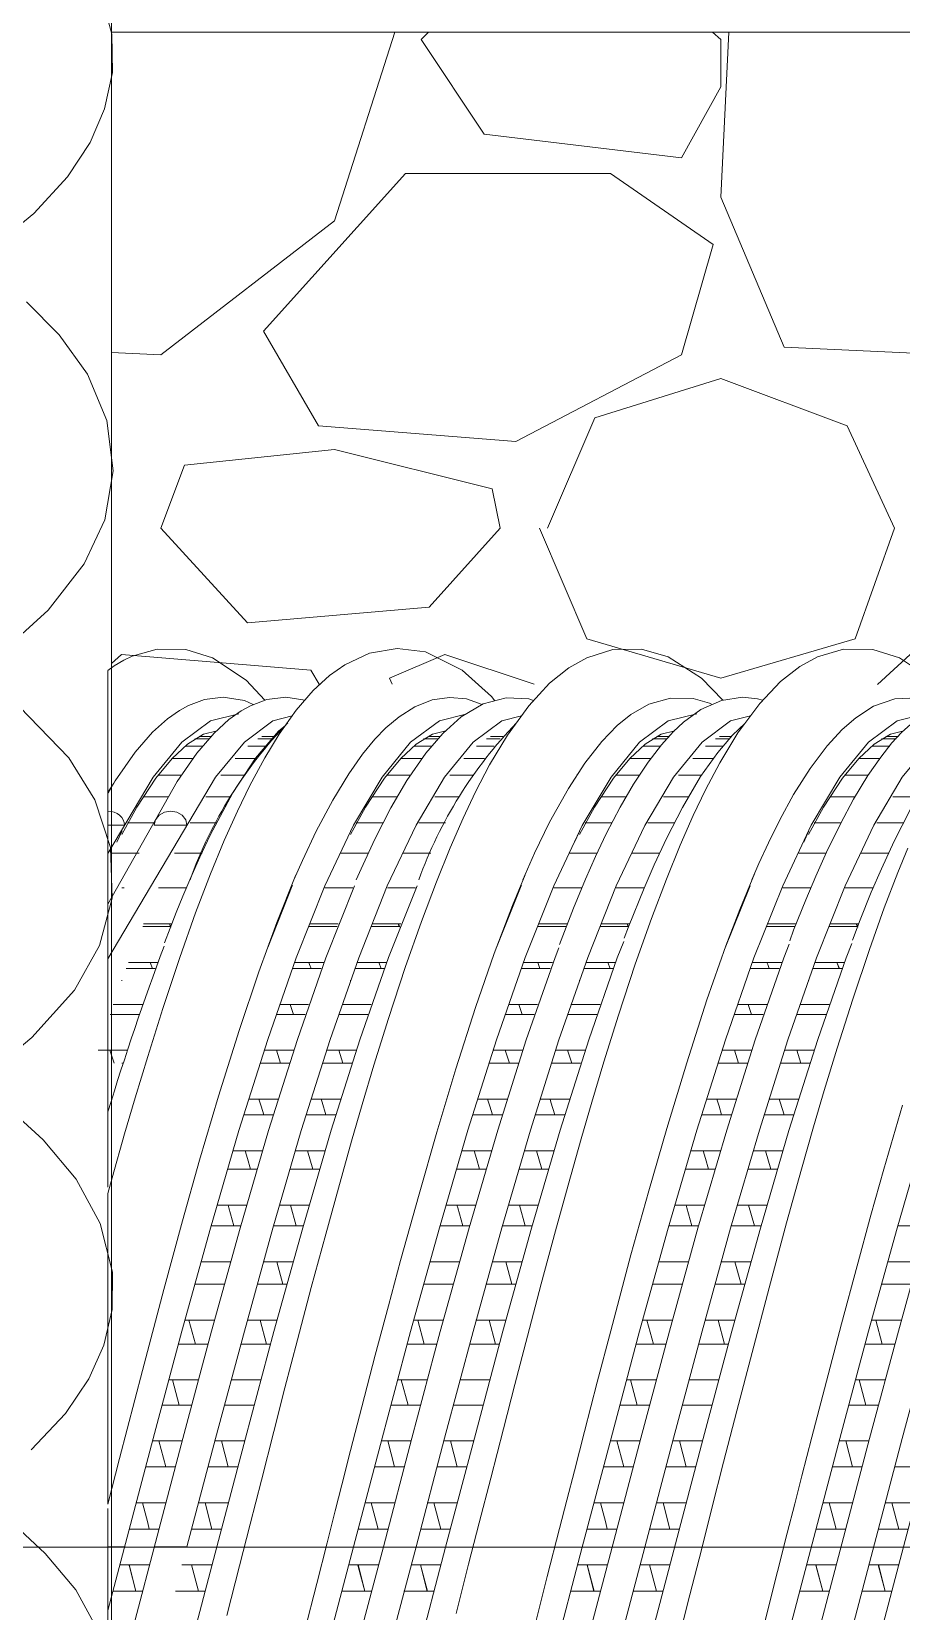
# Model space of a CAD drawing. Header units: millimetres. Extents: x 4229 to 8429, y -1187 to 1783.
# Drawn here: x 7662.2 to 7716.8, y 1074.9 to 1174.1 of the extents above; entities that cross this region are included whole.
import ezdxf

# ---------------------------------------------------------------- set-up
doc = ezdxf.new("R2010")
doc.units = ezdxf.units.MM

msp = doc.modelspace()

# ---------------------------------------------------------------- linework, layer by layer
at = {"lineweight": 5}
for p, q in [((7667.222, 1205.49), (7667.222, 907.547)), ((7666.425, 1176.948), (7667.257, 1173.901)), ((7667.222, 1174.031), (7855, 1174.031)), ((7667.257, 1173.901), (7667.283, 1171.501)), ((7681.212, 1162.185), (7685.003, 1174.031)), ((7687.119, 1174.031), (7686.657, 1173.569)), ((7686.657, 1173.569), (7690.617, 1167.629)), ((7705.466, 1173.569), (7704.938, 1174.031)), ((7705.959, 1174.031), (7705.466, 1163.67)), ((7705.466, 1170.599), (7705.466, 1173.569)), ((7667.283, 1171.501), (7666.793, 1169.212)), ((7702.991, 1166.144), (7705.466, 1170.599)), ((7666.793, 1169.212), (7665.882, 1167.102)), ((7690.617, 1167.629), (7702.991, 1166.144)), ((7665.882, 1167.102), (7664.465, 1164.95)), ((7664.465, 1164.95), (7662.365, 1162.655)), ((7676.758, 1155.255), (7685.667, 1165.154)), ((7685.667, 1165.154), (7698.536, 1165.154)), ((7698.536, 1165.154), (7704.971, 1160.7)), ((7705.466, 1163.67), (7709.425, 1154.265)), ((7662.365, 1162.655), (7659.428, 1160.233)), ((7670.323, 1153.77), (7681.212, 1162.185)), ((7704.971, 1160.7), (7702.991, 1153.77)), ((7661.903, 1157.11), (7663.954, 1155.037)), ((7663.954, 1155.037), (7665.721, 1152.558)), ((7680.223, 1149.316), (7676.758, 1155.255)), ((7667.222, 1153.918), (7670.323, 1153.77)), ((7702.991, 1153.77), (7692.597, 1148.326)), ((7709.425, 1154.265), (7719.82, 1153.77)), ((7665.721, 1152.558), (7666.944, 1149.65)), ((7697.546, 1149.811), (7705.466, 1152.285)), ((7705.466, 1152.285), (7713.385, 1149.316)), ((7666.944, 1149.65), (7667.336, 1146.482)), ((7694.577, 1142.881), (7697.546, 1149.811)), ((7692.597, 1148.326), (7680.222, 1149.316)), ((7713.385, 1149.316), (7716.355, 1142.881)), ((7681.212, 1147.831), (7671.808, 1146.841)), ((7691.112, 1145.356), (7681.212, 1147.831)), ((7670.323, 1142.881), (7671.808, 1146.841)), ((7667.336, 1146.482), (7666.806, 1143.406)), ((7691.607, 1142.881), (7691.112, 1145.356)), ((7666.806, 1143.406), (7665.52, 1140.648)), ((7675.768, 1136.941), (7670.323, 1142.881)), ((7691.607, 1142.881), (7687.152, 1137.931)), ((7694.082, 1142.881), (7697.051, 1135.952)), ((7713.88, 1135.951), (7716.355, 1142.881)), ((7665.52, 1140.648), (7663.253, 1137.737)), ((7663.253, 1137.737), (7660.67, 1135.371)), ((7687.152, 1137.931), (7675.768, 1136.941)), ((7697.051, 1135.951), (7705.466, 1133.477)), ((7705.466, 1133.477), (7713.88, 1135.951)), ((7667.848, 1134.962), (7667.222, 1134.39)), ((7679.728, 1133.972), (7667.848, 1134.962)), ((7688.142, 1134.962), (7684.677, 1133.477)), ((7693.755, 1133.09), (7688.142, 1134.962)), ((7717.345, 1134.962), (7715.291, 1133.086)), ((7667.003, 1133.93), (7667.003, 1126.3)), ((7680.264, 1133.093), (7679.728, 1133.972)), ((7684.677, 1133.477), (7684.831, 1133.092)), ((7661.466, 1131.67), (7664.548, 1128.462)), ((7673.52, 1129.808), (7672.722, 1129.808)), ((7677.421, 1129.808), (7676.657, 1129.808)), ((7687.838, 1129.808), (7687.127, 1129.808)), ((7691.773, 1129.808), (7691.01, 1129.808)), ((7702.233, 1129.808), (7701.435, 1129.808)), ((7706.133, 1129.808), (7705.37, 1129.808)), ((7716.608, 1129.808), (7715.81, 1129.808)), ((7672.969, 1129.196), (7671.849, 1129.196)), ((7673.373, 1129.655), (7672.459, 1129.655)), ((7676.886, 1129.196), (7675.778, 1129.196)), ((7677.268, 1129.655), (7676.412, 1129.655)), ((7687.321, 1129.196), (7686.201, 1129.196)), ((7687.725, 1129.655), (7686.811, 1129.655)), ((7691.238, 1129.196), (7690.13, 1129.196)), ((7691.62, 1129.655), (7690.764, 1129.655)), ((7701.681, 1129.196), (7700.561, 1129.196)), ((7702.085, 1129.655), (7701.171, 1129.655)), ((7705.598, 1129.196), (7704.49, 1129.196)), ((7705.98, 1129.655), (7705.124, 1129.655)), ((7716.056, 1129.196), (7714.936, 1129.196)), ((7716.46, 1129.655), (7715.546, 1129.655)), ((7664.548, 1128.462), (7666.189, 1125.837)), ((7672.368, 1128.433), (7671.044, 1128.433)), ((7676.287, 1128.433), (7674.983, 1128.433)), ((7686.724, 1128.433), (7685.384, 1128.433)), ((7690.639, 1128.433), (7689.335, 1128.433)), ((7701.084, 1128.433), (7699.744, 1128.433)), ((7704.999, 1128.433), (7703.696, 1128.433)), ((7715.455, 1128.433), (7714.132, 1128.433)), ((7667.701, 1127.373), (7667.698, 1127.373)), ((7667.874, 1127.619), (7667.874, 1127.626)), ((7671.627, 1127.373), (7670.161, 1127.373)), ((7675.553, 1127.373), (7674.097, 1127.373)), ((7682.053, 1127.373), (7682.05, 1127.373)), ((7682.226, 1127.619), (7682.226, 1127.626)), ((7685.979, 1127.373), (7684.514, 1127.373)), ((7689.905, 1127.373), (7688.449, 1127.373)), ((7696.413, 1127.373), (7696.411, 1127.373)), ((7696.586, 1127.619), (7696.586, 1127.626)), ((7700.339, 1127.373), (7698.874, 1127.373)), ((7704.266, 1127.373), (7702.81, 1127.373)), ((7710.788, 1127.373), (7710.786, 1127.373)), ((7710.961, 1127.619), (7710.961, 1127.626)), ((7714.714, 1127.373), (7713.249, 1127.373)), ((7666.189, 1125.837), (7667.17, 1122.847)), ((7667.003, 1101.522), (7667.003, 1126.273)), ((7670.786, 1126.021), (7669.219, 1126.021)), ((7674.717, 1126.021), (7673.152, 1126.021)), ((7685.155, 1126.021), (7683.59, 1126.021)), ((7689.069, 1126.021), (7687.504, 1126.021)), ((7699.515, 1126.021), (7697.95, 1126.021)), ((7703.429, 1126.021), (7701.865, 1126.021)), ((7713.873, 1126.021), (7712.307, 1126.021)), ((7717.804, 1126.021), (7716.24, 1126.021)), ((7667.003, 1124.235), (7668.047, 1124.235)), ((7667.874, 1123.849), (7667.566, 1123.185)), ((7667.874, 1123.89), (7667.874, 1123.849)), ((7669.903, 1124.385), (7668.232, 1124.385)), ((7669.914, 1124.235), (7671.966, 1124.235)), ((7673.832, 1124.385), (7672.162, 1124.385)), ((7682.226, 1123.849), (7681.919, 1123.185)), ((7682.226, 1123.89), (7682.226, 1123.849)), ((7684.255, 1124.385), (7682.584, 1124.385)), ((7688.184, 1124.385), (7686.514, 1124.385)), ((7696.586, 1123.849), (7696.279, 1123.185)), ((7696.586, 1123.89), (7696.586, 1123.849)), ((7698.615, 1124.385), (7696.944, 1124.385)), ((7702.544, 1124.385), (7700.874, 1124.385)), ((7710.961, 1123.849), (7710.654, 1123.185)), ((7710.961, 1123.89), (7710.961, 1123.849)), ((7712.99, 1124.385), (7711.319, 1124.385)), ((7716.915, 1124.385), (7715.245, 1124.385)), ((7667.17, 1122.847), (7667.263, 1119.671)), ((7668.972, 1122.476), (7667.261, 1122.476)), ((7672.91, 1122.476), (7671.175, 1122.476)), ((7679.408, 1122.476), (7679.404, 1122.476)), ((7683.324, 1122.476), (7681.613, 1122.476)), ((7687.263, 1122.476), (7685.527, 1122.476)), ((7693.768, 1122.476), (7693.765, 1122.476)), ((7697.684, 1122.476), (7695.974, 1122.476)), ((7701.6, 1122.476), (7699.89, 1122.476)), ((7708.143, 1122.476), (7708.14, 1122.476)), ((7712.059, 1122.476), (7710.349, 1122.476)), ((7715.998, 1122.476), (7714.262, 1122.476)), ((7668.027, 1120.306), (7667.874, 1120.306)), ((7671.955, 1120.306), (7670.188, 1120.306)), ((7678.554, 1120.427), (7677.102, 1116.766)), ((7682.368, 1120.306), (7680.612, 1120.306)), ((7686.307, 1120.306), (7684.54, 1120.306)), ((7696.728, 1120.306), (7694.972, 1120.306)), ((7700.64, 1120.306), (7698.89, 1120.306)), ((7707.293, 1120.439), (7705.694, 1116.443)), ((7711.103, 1120.306), (7709.347, 1120.306)), ((7715.042, 1120.306), (7713.265, 1120.306)), ((7667.263, 1119.671), (7666.477, 1116.688)), ((7670.972, 1117.888), (7669.189, 1117.888)), ((7669.231, 1118.049), (7671.009, 1118.049)), ((7670.935, 1117.864), (7670.861, 1118.049)), ((7670.957, 1117.849), (7670.879, 1118.049)), ((7681.386, 1117.888), (7679.603, 1117.888)), ((7679.667, 1118.049), (7681.45, 1118.049)), ((7685.324, 1117.888), (7683.541, 1117.888)), ((7683.606, 1118.049), (7685.388, 1118.049)), ((7685.287, 1117.864), (7685.214, 1118.049)), ((7685.309, 1117.849), (7685.231, 1118.049)), ((7695.746, 1117.888), (7693.963, 1117.888)), ((7694.027, 1118.049), (7695.81, 1118.049)), ((7699.684, 1117.888), (7697.901, 1117.888)), ((7697.966, 1118.049), (7699.748, 1118.049)), ((7699.647, 1117.864), (7699.574, 1118.049)), ((7699.669, 1117.849), (7699.591, 1118.049)), ((7710.121, 1117.888), (7708.338, 1117.888)), ((7708.402, 1118.049), (7710.185, 1118.049)), ((7714.059, 1117.888), (7712.276, 1117.888)), ((7712.319, 1118.049), (7714.096, 1118.049)), ((7714.022, 1117.864), (7713.949, 1118.049)), ((7714.044, 1117.849), (7713.966, 1118.049)), ((7666.477, 1116.688), (7664.914, 1113.891)), ((7669.967, 1115.236), (7668.153, 1115.236)), ((7668.296, 1115.631), (7670.106, 1115.631)), ((7669.655, 1115.631), (7669.801, 1115.236)), ((7669.656, 1115.631), (7669.805, 1115.236)), ((7680.389, 1115.236), (7678.588, 1115.236)), ((7678.736, 1115.631), (7680.535, 1115.631)), ((7684.328, 1115.236), (7682.527, 1115.236)), ((7682.648, 1115.631), (7684.458, 1115.631)), ((7684.007, 1115.631), (7684.153, 1115.236)), ((7684.008, 1115.631), (7684.157, 1115.236)), ((7694.749, 1115.236), (7692.948, 1115.236)), ((7693.096, 1115.631), (7694.896, 1115.631)), ((7698.679, 1115.236), (7696.866, 1115.236)), ((7697.008, 1115.631), (7698.819, 1115.631)), ((7698.367, 1115.631), (7698.514, 1115.236)), ((7698.369, 1115.631), (7698.517, 1115.236)), ((7709.125, 1115.236), (7707.323, 1115.236)), ((7707.471, 1115.631), (7709.271, 1115.631)), ((7713.054, 1115.236), (7711.241, 1115.236)), ((7711.383, 1115.631), (7713.194, 1115.631)), ((7712.742, 1115.631), (7712.889, 1115.236)), ((7712.744, 1115.631), (7712.892, 1115.236)), ((7664.914, 1113.891), (7662.24, 1110.903)), ((7667.874, 1114.505), (7667.874, 1114.473)), ((7682.226, 1114.505), (7682.226, 1114.473)), ((7696.586, 1114.505), (7696.586, 1114.473)), ((7710.961, 1114.505), (7710.961, 1114.473)), ((7667.342, 1112.979), (7669.171, 1112.979)), ((7677.785, 1112.979), (7679.599, 1112.979)), ((7678.434, 1112.979), (7678.643, 1112.367)), ((7681.694, 1112.979), (7683.523, 1112.979)), ((7692.145, 1112.979), (7693.959, 1112.979)), ((7692.794, 1112.979), (7693.003, 1112.367)), ((7696.054, 1112.979), (7697.883, 1112.979)), ((7706.521, 1112.979), (7708.334, 1112.979)), ((7707.169, 1112.979), (7707.378, 1112.367)), ((7710.429, 1112.979), (7712.258, 1112.979)), ((7668.967, 1112.367), (7667.137, 1112.367)), ((7679.388, 1112.367), (7677.573, 1112.367)), ((7683.319, 1112.367), (7681.489, 1112.367)), ((7693.748, 1112.367), (7691.933, 1112.367)), ((7697.679, 1112.367), (7695.849, 1112.367)), ((7708.123, 1112.367), (7706.308, 1112.367)), ((7712.055, 1112.367), (7710.224, 1112.367)), ((7662.24, 1110.903), (7659.942, 1108.99)), ((7666.386, 1110.11), (7668.217, 1110.11)), ((7667.392, 1109.299), (7667.132, 1110.11)), ((7676.822, 1110.11), (7678.648, 1110.11)), ((7677.831, 1109.299), (7677.572, 1110.11)), ((7680.738, 1110.11), (7682.577, 1110.11)), ((7681.745, 1109.299), (7681.484, 1110.11)), ((7691.182, 1110.11), (7693.008, 1110.11)), ((7692.191, 1109.299), (7691.932, 1110.11)), ((7695.098, 1110.11), (7696.929, 1110.11)), ((7696.105, 1109.299), (7695.845, 1110.11)), ((7705.557, 1110.11), (7707.383, 1110.11)), ((7706.566, 1109.299), (7706.307, 1110.11)), ((7709.473, 1110.11), (7711.304, 1110.11)), ((7710.48, 1109.299), (7710.22, 1110.11)), ((7667.97, 1109.299), (7667.874, 1109.299)), ((7678.393, 1109.299), (7676.568, 1109.299)), ((7682.302, 1109.299), (7680.472, 1109.299)), ((7692.745, 1109.299), (7690.92, 1109.299)), ((7696.662, 1109.299), (7694.832, 1109.299)), ((7707.12, 1109.299), (7705.295, 1109.299)), ((7711.037, 1109.299), (7709.207, 1109.299)), ((7675.843, 1107.042), (7677.69, 1107.042)), ((7679.762, 1107.042), (7681.595, 1107.042)), ((7690.204, 1107.042), (7692.05, 1107.042)), ((7694.122, 1107.042), (7695.955, 1107.042)), ((7704.579, 1107.042), (7706.425, 1107.042)), ((7708.497, 1107.042), (7710.33, 1107.042)), ((7677.385, 1106.051), (7675.542, 1106.051)), ((7681.284, 1106.051), (7679.45, 1106.051)), ((7691.745, 1106.051), (7689.902, 1106.051)), ((7695.644, 1106.051), (7693.81, 1106.051)), ((7706.12, 1106.051), (7704.277, 1106.051)), ((7710.019, 1106.051), (7708.185, 1106.051)), ((7661.452, 1105.854), (7662.944, 1104.484)), ((7662.944, 1104.484), (7665.005, 1102.024)), ((7674.856, 1103.794), (7676.691, 1103.794)), ((7678.773, 1103.794), (7680.606, 1103.794)), ((7679.865, 1102.642), (7679.534, 1103.794)), ((7689.216, 1103.794), (7691.051, 1103.794)), ((7693.133, 1103.794), (7694.966, 1103.794)), ((7694.225, 1102.642), (7693.894, 1103.794)), ((7703.591, 1103.794), (7705.426, 1103.794)), ((7707.508, 1103.794), (7709.341, 1103.794)), ((7708.6, 1102.642), (7708.269, 1103.794)), ((7665.005, 1102.024), (7666.528, 1099.227)), ((7676.353, 1102.642), (7674.505, 1102.642)), ((7680.266, 1102.642), (7678.431, 1102.642)), ((7690.713, 1102.642), (7688.865, 1102.642)), ((7694.626, 1102.642), (7692.791, 1102.642)), ((7705.088, 1102.642), (7703.241, 1102.642)), ((7709.001, 1102.642), (7707.166, 1102.642)), ((7667.003, 1101.135), (7667.003, 1081.616)), ((7673.845, 1100.385), (7675.702, 1100.385)), ((7677.76, 1100.385), (7679.611, 1100.385)), ((7678.464, 1100.385), (7678.824, 1099.094)), ((7688.205, 1100.385), (7690.062, 1100.385)), ((7692.12, 1100.385), (7693.971, 1100.385)), ((7692.824, 1100.385), (7693.184, 1099.094)), ((7702.58, 1100.385), (7704.437, 1100.385)), ((7706.495, 1100.385), (7708.346, 1100.385)), ((7707.199, 1100.385), (7707.56, 1099.094)), ((7666.528, 1099.227), (7667.285, 1096.187)), ((7675.329, 1099.094), (7673.478, 1099.094)), ((7679.248, 1099.094), (7677.387, 1099.094)), ((7689.69, 1099.094), (7687.838, 1099.094)), ((7693.608, 1099.094), (7691.747, 1099.094)), ((7704.065, 1099.094), (7702.213, 1099.094)), ((7707.983, 1099.094), (7706.122, 1099.094)), ((7718.418, 1099.094), (7716.566, 1099.094)), ((7667.285, 1096.187), (7667.262, 1093.841)), ((7672.835, 1096.838), (7674.686, 1096.838)), ((7676.757, 1096.838), (7678.614, 1096.838)), ((7677.989, 1095.429), (7677.603, 1096.838)), ((7687.195, 1096.838), (7689.046, 1096.838)), ((7691.117, 1096.838), (7692.974, 1096.838)), ((7692.349, 1095.429), (7691.963, 1096.838)), ((7701.57, 1096.838), (7703.421, 1096.838)), ((7705.492, 1096.838), (7707.349, 1096.838)), ((7706.724, 1095.429), (7706.338, 1096.838)), ((7715.924, 1096.838), (7717.774, 1096.838)), ((7674.3, 1095.429), (7672.434, 1095.429)), ((7678.227, 1095.429), (7676.364, 1095.429)), ((7688.66, 1095.429), (7686.794, 1095.429)), ((7692.588, 1095.429), (7690.724, 1095.429)), ((7703.035, 1095.429), (7701.169, 1095.429)), ((7706.963, 1095.429), (7705.099, 1095.429)), ((7717.388, 1095.429), (7715.523, 1095.429)), ((7667.262, 1093.841), (7666.744, 1091.593)), ((7671.823, 1093.172), (7673.681, 1093.172)), ((7672.495, 1091.669), (7672.082, 1093.172)), ((7675.737, 1093.172), (7677.608, 1093.172)), ((7676.554, 1093.172), (7676.962, 1091.669)), ((7686.183, 1093.172), (7688.041, 1093.172)), ((7686.855, 1091.669), (7686.442, 1093.172)), ((7690.097, 1093.172), (7691.968, 1093.172)), ((7690.914, 1093.172), (7691.322, 1091.669)), ((7700.558, 1093.172), (7702.416, 1093.172)), ((7701.23, 1091.669), (7700.817, 1093.172)), ((7704.472, 1093.172), (7706.343, 1093.172)), ((7705.289, 1093.172), (7705.697, 1091.669)), ((7714.911, 1093.172), (7716.769, 1093.172)), ((7715.583, 1091.669), (7715.171, 1093.172)), ((7666.744, 1091.593), (7665.8, 1089.483)), ((7673.278, 1091.669), (7671.416, 1091.669)), ((7677.198, 1091.669), (7675.334, 1091.669)), ((7687.638, 1091.669), (7685.776, 1091.669)), ((7691.558, 1091.669), (7689.694, 1091.669)), ((7702.013, 1091.669), (7700.151, 1091.669)), ((7705.933, 1091.669), (7704.07, 1091.669)), ((7716.366, 1091.669), (7714.504, 1091.669)), ((7665.8, 1089.483), (7664.335, 1087.315)), ((7670.811, 1089.412), (7672.675, 1089.412)), ((7671.049, 1089.412), (7671.474, 1087.838)), ((7674.729, 1089.412), (7676.59, 1089.412)), ((7685.171, 1089.412), (7687.035, 1089.412)), ((7685.409, 1089.412), (7685.835, 1087.838)), ((7689.09, 1089.412), (7690.95, 1089.412)), ((7699.546, 1089.412), (7701.41, 1089.412)), ((7699.784, 1089.412), (7700.21, 1087.838)), ((7703.465, 1089.412), (7705.325, 1089.412)), ((7713.9, 1089.412), (7715.764, 1089.412)), ((7714.137, 1089.412), (7714.563, 1087.838)), ((7664.335, 1087.315), (7662.197, 1085.027)), ((7672.256, 1087.838), (7670.391, 1087.838)), ((7676.165, 1087.838), (7674.31, 1087.838)), ((7686.616, 1087.838), (7684.751, 1087.838)), ((7690.526, 1087.838), (7688.67, 1087.838)), ((7700.991, 1087.838), (7699.126, 1087.838)), ((7704.901, 1087.838), (7703.045, 1087.838)), ((7715.344, 1087.838), (7713.48, 1087.838)), ((7669.79, 1085.581), (7671.656, 1085.581)), ((7670.629, 1083.958), (7670.205, 1085.581)), ((7673.709, 1085.581), (7675.566, 1085.581)), ((7674.556, 1083.958), (7674.128, 1085.581)), ((7684.151, 1085.581), (7686.016, 1085.581)), ((7684.989, 1083.958), (7684.565, 1085.581)), ((7688.069, 1085.581), (7689.926, 1085.581)), ((7688.916, 1083.958), (7688.488, 1085.581)), ((7698.526, 1085.581), (7700.392, 1085.581)), ((7699.364, 1083.958), (7698.94, 1085.581)), ((7702.444, 1085.581), (7704.301, 1085.581)), ((7703.291, 1083.958), (7702.863, 1085.581)), ((7712.879, 1085.581), (7714.745, 1085.581)), ((7713.718, 1083.958), (7713.293, 1085.581)), ((7671.226, 1083.958), (7669.36, 1083.958)), ((7675.136, 1083.958), (7673.278, 1083.958)), ((7685.586, 1083.958), (7683.72, 1083.958)), ((7689.496, 1083.958), (7687.639, 1083.958)), ((7699.961, 1083.958), (7698.095, 1083.958)), ((7703.871, 1083.958), (7702.014, 1083.958)), ((7714.314, 1083.958), (7712.449, 1083.958)), ((7718.224, 1083.958), (7716.367, 1083.958)), ((7667.003, 1081.335), (7667.003, 1023.879)), ((7668.762, 1081.701), (7670.629, 1081.701)), ((7672.681, 1081.701), (7674.544, 1081.701)), ((7673.097, 1081.701), (7673.527, 1080.055)), ((7683.122, 1081.701), (7684.989, 1081.701)), ((7687.041, 1081.701), (7688.904, 1081.701)), ((7687.457, 1081.701), (7687.887, 1080.055)), ((7697.497, 1081.701), (7699.364, 1081.701)), ((7701.417, 1081.701), (7703.279, 1081.701)), ((7701.832, 1081.701), (7702.262, 1080.055)), ((7711.851, 1081.701), (7713.718, 1081.701)), ((7715.77, 1081.701), (7717.633, 1081.701)), ((7716.186, 1081.701), (7716.616, 1080.055)), ((7661.487, 1080.003), (7663.073, 1078.527)), ((7670.195, 1080.055), (7668.328, 1080.055)), ((7674.114, 1080.055), (7672.246, 1080.055)), ((7684.555, 1080.055), (7682.688, 1080.055)), ((7688.474, 1080.055), (7686.606, 1080.055)), ((7698.93, 1080.055), (7697.063, 1080.055)), ((7702.849, 1080.055), (7700.981, 1080.055)), ((7713.283, 1080.055), (7711.417, 1080.055)), ((7717.202, 1080.055), (7715.335, 1080.055)), ((7663.073, 1078.527), (7664.991, 1076.236)), ((7667.003, 1078.926), (7668.047, 1078.926)), ((7667.85, 1078.244), (7667.85, 1078.25)), ((7669.914, 1078.926), (7671.966, 1078.926)), ((7682.211, 1078.244), (7682.211, 1078.25)), ((7696.586, 1078.244), (7696.586, 1078.25)), ((7710.939, 1078.244), (7710.939, 1078.25)), ((7667.749, 1077.798), (7669.617, 1077.798)), ((7668.765, 1076.151), (7668.335, 1077.798)), ((7671.652, 1077.798), (7673.527, 1077.798)), ((7672.681, 1076.151), (7672.246, 1077.798)), ((7672.684, 1076.151), (7672.254, 1077.798)), ((7682.109, 1077.798), (7683.977, 1077.798)), ((7683.125, 1076.151), (7682.695, 1077.798)), ((7686.028, 1077.798), (7687.895, 1077.798)), ((7687.041, 1076.151), (7686.606, 1077.798)), ((7687.044, 1076.151), (7686.614, 1077.798)), ((7696.485, 1077.798), (7698.352, 1077.798)), ((7697.5, 1076.151), (7697.071, 1077.798)), ((7700.388, 1077.798), (7702.262, 1077.798)), ((7701.416, 1076.151), (7700.981, 1077.798)), ((7701.419, 1076.151), (7700.989, 1077.798)), ((7710.838, 1077.798), (7712.705, 1077.798)), ((7711.854, 1076.151), (7711.424, 1077.798)), ((7714.757, 1077.798), (7716.624, 1077.798)), ((7715.77, 1076.151), (7715.335, 1077.798)), ((7715.772, 1076.151), (7715.343, 1077.798)), ((7664.991, 1076.236), (7666.504, 1073.479)), ((7669.187, 1076.151), (7667.32, 1076.151)), ((7673.101, 1076.151), (7671.239, 1076.151)), ((7683.547, 1076.151), (7681.68, 1076.151)), ((7687.459, 1076.151), (7685.58, 1076.151)), ((7697.922, 1076.151), (7696.055, 1076.151)), ((7701.834, 1076.151), (7699.955, 1076.151)), ((7712.276, 1076.151), (7710.409, 1076.151)), ((7716.189, 1076.151), (7714.327, 1076.151))]:
    msp.add_line(p, q, dxfattribs=at)
at = {"lineweight": 5, "ltscale": 10}
msp.add_line((7659.236, 1078.916), (7905.4, 1078.916), dxfattribs=at)
at = {"lineweight": 5, "flags": 128}
for points in [[(7676.849, 1132.082), (7675.669, 1133.353), (7673.566, 1134.754), (7671.886, 1135.271), (7670.088, 1135.287), (7668.522, 1134.846), (7668.003, 1134.601), (7667.392, 1134.244), (7666.99, 1133.954)], [(7691.289, 1132.053), (7691.072, 1132.316), (7689.232, 1133.986), (7686.919, 1135.123), (7685.149, 1135.346), (7683.417, 1135.042), (7681.872, 1134.318), (7680.909, 1133.634), (7679.889, 1132.697), (7678.817, 1131.46), (7677.755, 1129.96), (7676.849, 1128.465), (7675.915, 1126.732), (7675.125, 1125.113), (7674.301, 1123.276), (7673.435, 1121.181), (7672.508, 1118.748), (7671.519, 1115.937), (7670.458, 1112.741), (7669.506, 1109.725), (7668.72, 1107.134), (7668.055, 1104.864), (7667.269, 1102.094), (7667.004, 1101.125)], [(7705.58, 1132.084), (7704.253, 1133.465), (7702.157, 1134.814), (7700.483, 1135.292), (7698.676, 1135.265), (7697.051, 1134.76), (7695.924, 1134.125), (7694.714, 1133.151), (7693.417, 1131.744), (7692.075, 1129.889), (7690.954, 1128.023), (7690.067, 1126.337), (7689.285, 1124.693), (7688.471, 1122.823), (7687.616, 1120.691), (7686.679, 1118.197), (7685.66, 1115.301), (7684.602, 1112.096), (7683.692, 1109.176), (7682.955, 1106.698), (7682.296, 1104.407), (7681.466, 1101.46), (7680.666, 1098.565), (7679.76, 1095.217), (7678.892, 1091.938), (7678.106, 1088.918), (7677.406, 1086.178), (7676.632, 1083.127), (7675.926, 1080.353), (7675.258, 1077.743), (7674.456, 1074.619)], [(7718.738, 1133.368), (7716.663, 1134.749), (7714.99, 1135.268), (7713.162, 1135.285), (7711.52, 1134.808), (7710.412, 1134.201), (7709.208, 1133.263), (7707.897, 1131.891), (7706.531, 1130.048), (7705.391, 1128.167), (7704.498, 1126.465), (7703.728, 1124.843), (7702.911, 1122.988), (7702.042, 1120.864), (7701.1, 1118.386), (7700.087, 1115.517), (7699.04, 1112.322), (7698.127, 1109.376), (7697.369, 1106.848), (7696.699, 1104.556), (7695.869, 1101.638), (7695.076, 1098.775), (7694.181, 1095.453), (7693.323, 1092.171), (7692.536, 1089.131), (7691.819, 1086.352), (7691.022, 1083.252), (7690.302, 1080.447), (7689.635, 1077.838), (7688.847, 1074.751)], [(7679.357, 1132.083), (7678.159, 1132.27), (7676.965, 1132.125), (7675.946, 1131.746), (7675.357, 1131.416), (7674.6, 1130.872), (7673.675, 1130.025), (7672.59, 1128.77), (7671.357, 1126.993), (7667.003, 1119.281)], [(7676.119, 1131.811), (7675.573, 1132.063), (7674.237, 1132.27), (7673.054, 1132.127), (7672.064, 1131.764), (7671.487, 1131.447), (7670.734, 1130.915), (7669.807, 1130.076), (7668.711, 1128.821), (7667.461, 1127.029), (7667.022, 1126.253)], [(7690.476, 1131.811), (7689.499, 1132.173), (7688.429, 1132.268), (7687.353, 1132.107), (7686.266, 1131.682), (7685.269, 1131.054), (7684.44, 1130.353), (7683.746, 1129.638), (7682.983, 1128.711), (7682.11, 1127.464), (7681.114, 1125.818), (7680.08, 1123.871), (7679.204, 1122.034), (7678.666, 1120.811)], [(7693.712, 1132.064), (7693.419, 1132.172), (7691.991, 1132.243), (7690.547, 1131.853), (7689.166, 1131.038), (7688.009, 1130.008), (7686.95, 1128.774), (7685.762, 1127.044), (7684.761, 1125.33), (7683.746, 1123.357), (7682.886, 1121.508), (7682.585, 1120.809)], [(7704.922, 1131.815), (7704.748, 1131.904), (7703.723, 1132.201), (7702.302, 1132.227), (7700.945, 1131.838), (7699.81, 1131.189), (7698.952, 1130.492), (7697.997, 1129.499), (7696.928, 1128.128), (7695.892, 1126.541), (7694.718, 1124.433), (7693.773, 1122.496), (7693.035, 1120.808)], [(7708.081, 1132.084), (7707.755, 1132.18), (7706.823, 1132.27), (7705.506, 1132.073), (7704.205, 1131.498), (7703.12, 1130.714), (7702.47, 1130.102), (7701.731, 1129.282), (7700.899, 1128.2), (7699.982, 1126.821), (7699.14, 1125.377), (7698.268, 1123.702), (7697.592, 1122.278), (7696.967, 1120.86), (7696.214, 1119.033), (7695.328, 1116.751)], [(7719.265, 1131.815), (7718.834, 1132.007), (7717.794, 1132.242), (7716.371, 1132.179), (7715.035, 1131.707), (7713.918, 1130.992), (7713.075, 1130.259), (7712.12, 1129.222), (7711.055, 1127.805), (7710.026, 1126.167), (7709.163, 1124.584), (7708.45, 1123.139), (7707.849, 1121.841), (7707.405, 1120.82)], [(7722.436, 1132.076), (7721.325, 1132.269), (7720.057, 1132.126), (7718.845, 1131.65), (7717.747, 1130.922), (7716.796, 1130.062), (7716.193, 1129.405), (7715.485, 1128.521), (7714.675, 1127.358), (7713.778, 1125.876), (7712.956, 1124.336), (7712.096, 1122.559), (7711.417, 1121.048), (7710.786, 1119.558), (7710.022, 1117.645), (7709.776, 1116.988)], [(7675.223, 1131.244), (7675.22, 1131.244), (7673.433, 1130.797), (7671.645, 1129.464), (7669.834, 1127.258), (7667.003, 1122.469)], [(7689.462, 1131.212), (7687.802, 1130.798), (7685.992, 1129.459), (7684.204, 1127.262), (7682.417, 1124.24), (7680.606, 1120.427), (7678.818, 1115.921), (7677.031, 1110.783), (7675.22, 1105.077), (7673.433, 1098.947), (7671.645, 1092.477), (7669.834, 1085.745), (7667.003, 1074.943)], [(7678.562, 1131.1), (7677.351, 1130.797), (7675.564, 1129.464), (7673.753, 1127.258), (7667.003, 1115.842)], [(7703.957, 1131.244), (7702.149, 1130.795), (7700.361, 1129.462), (7698.574, 1127.266), (7696.763, 1124.23), (7694.975, 1120.433), (7693.188, 1115.928), (7691.377, 1110.768), (7689.59, 1105.085), (7687.802, 1098.957), (7685.992, 1092.458), (7684.204, 1085.755), (7682.417, 1078.936), (7680.606, 1072.087), (7678.818, 1065.385), (7677.031, 1058.914), (7675.22, 1052.758), (7673.433, 1047.077), (7671.645, 1041.938), (7669.834, 1037.413), (7669.763, 1037.261)], [(7692.956, 1131.106), (7691.721, 1130.798), (7689.91, 1129.459), (7688.123, 1127.262), (7686.335, 1124.24), (7684.525, 1120.427), (7682.737, 1115.921), (7680.95, 1110.783), (7679.139, 1105.077), (7677.351, 1098.947), (7675.564, 1092.477), (7673.753, 1085.745), (7671.966, 1078.926)], [(7707.314, 1131.105), (7706.067, 1130.795), (7704.28, 1129.462), (7702.492, 1127.266), (7700.682, 1124.23), (7698.894, 1120.433), (7697.107, 1115.928), (7695.296, 1110.768), (7693.508, 1105.085), (7691.721, 1098.957), (7689.91, 1092.458), (7688.123, 1085.755), (7686.335, 1078.936), (7684.525, 1072.087), (7682.737, 1065.385), (7680.95, 1058.914), (7679.139, 1052.758), (7677.351, 1047.077), (7675.564, 1041.938), (7673.753, 1037.413), (7673.679, 1037.255)], [(7718.308, 1131.244), (7718.306, 1131.244), (7716.518, 1130.797), (7714.731, 1129.464), (7712.92, 1127.258), (7711.133, 1124.235), (7709.345, 1120.439), (7707.534, 1115.914), (7705.747, 1110.775), (7703.959, 1105.094), (7702.149, 1098.938), (7700.361, 1092.467), (7698.574, 1085.765), (7696.763, 1078.916), (7694.975, 1072.097), (7693.188, 1065.395), (7691.377, 1058.896), (7689.59, 1052.767), (7687.802, 1047.085), (7685.992, 1041.925), (7684.204, 1037.419)], [(7721.677, 1131.107), (7720.437, 1130.797), (7718.649, 1129.464), (7716.839, 1127.258), (7715.051, 1124.235), (7713.264, 1120.439), (7711.453, 1115.914), (7709.666, 1110.775), (7707.878, 1105.094), (7706.067, 1098.938), (7704.28, 1092.467), (7702.492, 1085.765), (7700.682, 1078.916), (7698.894, 1072.097), (7697.107, 1065.395), (7695.296, 1058.896), (7693.508, 1052.767), (7691.721, 1047.085), (7689.91, 1041.925), (7688.123, 1037.419), (7688.115, 1037.402)], [(7732.556, 1131.214), (7730.888, 1130.798), (7729.077, 1129.459), (7727.29, 1127.262), (7725.502, 1124.24), (7723.691, 1120.427), (7721.904, 1115.921), (7720.116, 1110.783), (7718.306, 1105.077), (7716.518, 1098.947), (7714.731, 1092.477), (7712.92, 1085.745), (7709.345, 1072.107), (7707.534, 1065.376), (7705.747, 1058.905), (7703.959, 1052.775), (7702.149, 1047.069), (7700.361, 1041.932), (7698.574, 1037.425), (7698.562, 1037.402)], [(7736.029, 1131.103), (7734.807, 1130.798), (7732.996, 1129.459), (7731.208, 1127.262), (7729.421, 1124.24), (7727.61, 1120.427), (7725.823, 1115.921), (7724.035, 1110.783), (7722.225, 1105.077), (7720.437, 1098.947), (7718.649, 1092.477), (7716.839, 1085.745), (7713.264, 1072.107), (7711.453, 1065.376), (7709.666, 1058.905), (7707.878, 1052.775), (7706.067, 1047.069), (7704.28, 1041.932), (7702.492, 1037.425), (7702.429, 1037.292)], [(7667.874, 1123.654), (7668.814, 1125.38), (7670.01, 1127.188), (7671.03, 1128.432), (7671.999, 1129.336), (7673.007, 1129.95), (7673.851, 1130.177)], [(7678.143, 1130.509), (7677.702, 1130.146), (7676.264, 1128.449), (7674.852, 1126.273), (7673.429, 1123.616), (7672.775, 1122.242), (7672.2, 1120.956), (7671.706, 1119.79), (7671.291, 1118.768), (7670.905, 1117.784), (7670.555, 1116.853)], [(7682.226, 1123.654), (7683.166, 1125.38), (7684.362, 1127.188), (7685.383, 1128.432), (7686.351, 1129.336), (7687.359, 1129.95), (7688.203, 1130.177)], [(7696.586, 1123.654), (7697.526, 1125.38), (7698.722, 1127.188), (7699.743, 1128.432), (7700.711, 1129.336), (7701.719, 1129.95), (7702.563, 1130.177)], [(7706.979, 1130.653), (7706.187, 1129.89), (7705.26, 1128.806), (7704.191, 1127.295), (7703.043, 1125.349), (7702.07, 1123.441), (7701.283, 1121.747), (7700.651, 1120.295), (7699.659, 1117.853), (7699.401, 1117.157)], [(7710.961, 1123.654), (7711.901, 1125.38), (7713.097, 1127.188), (7714.118, 1128.432), (7715.086, 1129.336), (7716.094, 1129.95), (7716.938, 1130.177)], [(7721.348, 1130.651), (7721.051, 1130.4), (7720.333, 1129.667), (7719.478, 1128.623), (7718.472, 1127.152), (7717.334, 1125.202), (7716.334, 1123.245), (7715.526, 1121.503), (7714.892, 1120.033), (7714.195, 1118.311), (7713.711, 1117.029)], [(7667.007, 1126.304), (7667.023, 1126.333), (7667.383, 1126.891)], [(7667.003, 1125.123), (7667.206, 1125.109), (7667.401, 1125.06), (7667.582, 1124.979), (7667.74, 1124.869), (7667.87, 1124.734), (7667.967, 1124.579), (7668.027, 1124.41), (7668.047, 1124.235)], [(7669.914, 1124.235), (7669.992, 1124.575), (7670.214, 1124.863), (7670.547, 1125.056), (7670.94, 1125.123), (7671.332, 1125.056), (7671.665, 1124.863), (7671.888, 1124.575), (7671.966, 1124.235)], [(7717.187, 1122.808), (7716.56, 1121.28), (7715.709, 1119.061), (7714.773, 1116.428), (7713.734, 1113.329), (7712.754, 1110.252), (7711.938, 1107.576), (7711.271, 1105.313), (7710.509, 1102.647), (7709.582, 1099.277), (7708.485, 1095.187), (7707.413, 1091.131), (7706.459, 1087.468), (7705.628, 1084.241), (7704.894, 1081.36), (7704.237, 1078.757), (7703.519, 1075.916), (7702.628, 1072.438)], [(7667.009, 1081.623), (7667.733, 1084.472), (7669.172, 1090.014), (7670.518, 1095.088), (7671.687, 1099.404), (7672.752, 1103.205), (7673.939, 1107.22), (7675.24, 1111.361), (7676.473, 1115.029), (7677.599, 1118.139), (7678.803, 1121.122)], [(7679.332, 1073.629), (7680.106, 1076.643), (7680.759, 1079.194), (7681.271, 1081.198), (7681.688, 1082.833), (7682.233, 1084.975), (7682.935, 1087.728), (7683.778, 1090.977), (7684.599, 1094.074), (7685.368, 1096.916), (7686.523, 1101.079), (7687.635, 1104.968), (7688.823, 1108.938), (7690.069, 1112.806), (7691.247, 1116.19), (7692.388, 1119.208), (7693.173, 1121.123)], [(7693.612, 1073.312), (7694.569, 1077.073), (7695.339, 1080.085), (7695.796, 1081.868), (7696.268, 1083.702), (7696.906, 1086.177), (7697.707, 1089.27), (7698.55, 1092.507), (7699.818, 1097.27), (7700.934, 1101.287), (7702.069, 1105.207), (7703.32, 1109.332), (7704.587, 1113.282), (7705.77, 1116.66), (7706.643, 1118.951), (7707.57, 1121.198)], [(7686.401, 1120.437), (7686.399, 1120.433), (7684.612, 1115.928), (7682.801, 1110.768), (7681.014, 1105.085), (7679.226, 1098.957), (7677.415, 1092.458), (7675.628, 1085.755), (7673.84, 1078.936), (7672.03, 1072.087), (7670.242, 1065.385), (7668.634, 1059.544), (7667.003, 1053.947)], [(7682.476, 1120.433), (7682.473, 1120.427), (7680.685, 1115.921), (7678.898, 1110.783), (7677.087, 1105.077), (7675.3, 1098.947), (7673.512, 1092.477), (7671.701, 1085.745), (7667.003, 1067.821)], [(7678.591, 1120.475), (7678.572, 1120.433), (7677.036, 1116.562)], [(7692.943, 1120.475), (7692.924, 1120.433), (7691.388, 1116.562)], [(7725.559, 1120.427), (7723.771, 1115.921), (7721.984, 1110.783), (7720.173, 1105.077), (7718.385, 1098.947), (7716.598, 1092.477), (7714.787, 1085.745), (7711.212, 1072.107), (7709.401, 1065.376), (7707.614, 1058.905), (7705.826, 1052.775), (7704.016, 1047.069), (7702.228, 1041.932), (7700.441, 1037.425), (7698.63, 1033.612), (7696.842, 1030.59), (7695.055, 1028.393), (7693.244, 1027.054), (7692.05, 1026.756)], [(7699.371, 1116.946), (7698.958, 1115.914), (7697.171, 1110.775), (7695.383, 1105.094), (7693.573, 1098.938), (7691.785, 1092.467), (7689.998, 1085.765), (7688.187, 1078.916), (7686.399, 1072.097), (7684.612, 1065.395), (7682.801, 1058.896), (7681.014, 1052.767), (7679.226, 1047.085), (7677.415, 1041.925), (7675.628, 1037.419), (7673.84, 1033.622), (7672.03, 1030.587), (7670.242, 1028.391), (7668.634, 1027.15), (7667.003, 1026.625)], [(7695.298, 1116.539), (7695.055, 1115.928), (7693.244, 1110.768), (7691.457, 1105.085), (7689.669, 1098.957), (7687.859, 1092.458), (7686.071, 1085.755), (7684.284, 1078.936), (7682.473, 1072.087), (7680.685, 1065.385), (7678.898, 1058.914), (7677.087, 1052.758), (7675.3, 1047.077), (7673.512, 1041.938), (7671.701, 1037.413), (7669.914, 1033.617)], [(7709.747, 1116.777), (7709.401, 1115.914), (7707.614, 1110.775), (7705.826, 1105.094), (7704.016, 1098.938), (7702.228, 1092.467), (7700.441, 1085.765), (7698.63, 1078.916), (7696.842, 1072.097), (7695.055, 1065.395), (7693.244, 1058.896), (7691.457, 1052.767), (7689.669, 1047.085), (7687.859, 1041.925), (7686.071, 1037.419), (7684.284, 1033.622), (7682.473, 1030.587), (7680.685, 1028.391), (7678.898, 1027.057), (7677.673, 1026.753)], [(7713.683, 1116.817), (7713.328, 1115.921), (7711.54, 1110.783), (7709.73, 1105.077), (7707.942, 1098.947), (7706.155, 1092.477), (7704.344, 1085.745), (7700.769, 1072.107), (7698.958, 1065.376), (7697.171, 1058.905), (7695.383, 1052.775), (7693.573, 1047.069), (7691.785, 1041.932), (7689.998, 1037.425), (7688.187, 1033.612), (7686.399, 1030.59), (7684.612, 1028.393), (7682.801, 1027.054), (7681.014, 1026.608)], [(7728.027, 1116.758), (7727.697, 1115.928), (7725.887, 1110.768), (7724.099, 1105.085), (7722.312, 1098.957), (7720.501, 1092.458), (7718.714, 1085.755), (7716.926, 1078.936), (7715.115, 1072.087), (7713.328, 1065.385), (7711.54, 1058.914), (7709.73, 1052.758), (7707.942, 1047.077), (7706.155, 1041.938), (7704.344, 1037.413), (7702.556, 1033.617), (7700.769, 1030.594), (7698.958, 1028.388), (7697.171, 1027.055), (7695.383, 1026.608), (7695.381, 1026.609)], [(7679.748, 1115.236), (7679.661, 1115.488), (7679.607, 1115.631)], [(7694.108, 1115.236), (7694.021, 1115.488), (7693.967, 1115.631)], [(7708.483, 1115.236), (7708.396, 1115.488), (7708.342, 1115.631)], [(7676.475, 1107.042), (7676.617, 1106.6), (7676.781, 1106.051)], [(7680.38, 1107.042), (7680.441, 1106.85), (7680.686, 1106.051)], [(7690.827, 1107.042), (7690.969, 1106.6), (7691.134, 1106.051)], [(7694.74, 1107.042), (7694.801, 1106.85), (7695.046, 1106.051)], [(7705.202, 1107.042), (7705.344, 1106.6), (7705.509, 1106.051)], [(7709.115, 1107.042), (7709.176, 1106.85), (7709.421, 1106.051)], [(7708.07, 1073.646), (7709.019, 1077.379), (7709.625, 1079.785), (7710.093, 1081.634), (7710.544, 1083.4), (7711.163, 1085.811), (7711.955, 1088.857), (7713.03, 1092.939), (7714.004, 1096.574), (7714.87, 1099.758), (7715.677, 1102.644), (7716.856, 1106.664)], [(7675.954, 1102.642), (7675.763, 1103.313), (7675.618, 1103.794)], [(7690.314, 1102.642), (7690.123, 1103.313), (7689.978, 1103.794)], [(7704.689, 1102.642), (7704.498, 1103.313), (7704.353, 1103.794)], [(7674.544, 1100.385), (7674.593, 1100.223), (7674.907, 1099.094)], [(7688.904, 1100.385), (7688.953, 1100.223), (7689.267, 1099.094)], [(7703.28, 1100.385), (7703.328, 1100.223), (7703.642, 1099.094)], [(7669.168, 1081.701), (7669.501, 1080.433), (7669.6, 1080.055)], [(7683.528, 1081.701), (7683.861, 1080.433), (7683.96, 1080.055)], [(7697.903, 1081.701), (7698.236, 1080.433), (7698.336, 1080.055)], [(7712.257, 1081.701), (7712.589, 1080.433), (7712.689, 1080.055)], [(7668.763, 1076.151), (7668.35, 1077.71), (7668.327, 1077.798)], [(7683.123, 1076.151), (7682.71, 1077.71), (7682.687, 1077.798)], [(7697.498, 1076.151), (7697.086, 1077.71), (7697.063, 1077.798)], [(7711.851, 1076.151), (7711.439, 1077.71), (7711.416, 1077.798)]]:
    msp.add_lwpolyline(points, dxfattribs=at)
at = {"lineweight": 5}
for centre, radius, start, end in [((7698.291, 1111.39), 27.781, 136.06883, 160.16794), ((7712.643, 1111.39), 27.781, 136.06883, 160.16794), ((7836.643, 1054.507), 177.355, 159.49213, 163.03818)]:
    msp.add_arc(centre, radius, start, end, dxfattribs=at)

doc.saveas('drawing.dxf')
